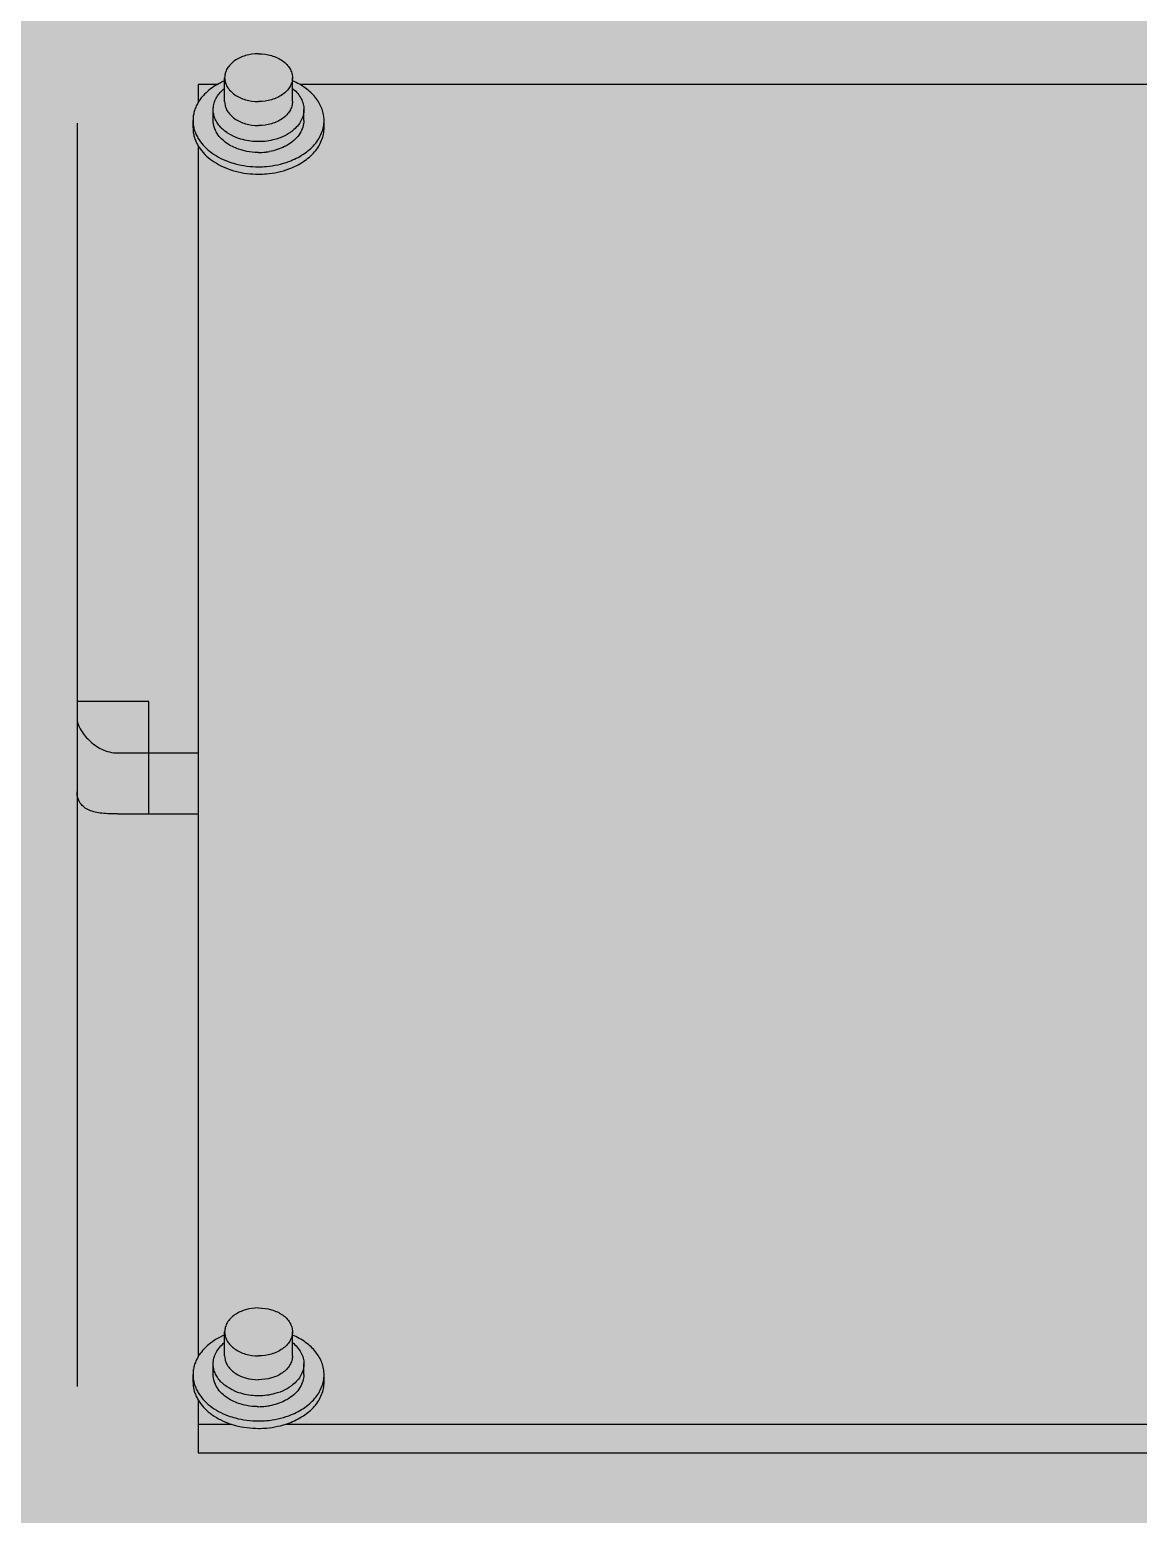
# Model space of a CAD drawing. Extents: x -18489 to 195597, y -1599 to 112111.
# Drawn here: x -14620.48 to -14603.04, y 2106.97 to 2130.33 of the extents above; entities that cross this region are included whole.
import ezdxf

# ---------------------------------------------------------------- set-up
doc = ezdxf.new("R2010")
doc.units = 0
doc.header["$LTSCALE"] = 100
for name, color, linetype in [('188K-SM-03-F10-MECH-EQ-Y2257103$0$0 Xref', 8, 'Continuous'), ('188K-SM-03-F10-MECH-EQ-Y2257103$0$M-EQU-FOUNDATION', 8, 'Continuous'), ('188K-SM-03-F10-MECH-EQ-Y2257103$0$Micron CUP L10 HVAC EQU$0$M-MECH-EQU', 136, 'Continuous'), ('188K-SM-03-F10-MECH-EQ-Y2257103$0$Micron CUP L10 HVAC EQU$0$M-PHASE1 AREA', 252, 'Continuous')]:
    doc.layers.add(name, color=color, linetype=linetype)

# ---------------------------------------------------------------- blocks, each defined once
blk = doc.blocks.new('188K-SM-03-F10-MECH-EQ-Y2257103$0$Micron CUP L10 HVAC EQU$0$A$C0c53ceb0')
at = {"layer": '188K-SM-03-F10-MECH-EQ-Y2257103$0$Micron CUP L10 HVAC EQU$0$M-PHASE1 AREA'}
for p, q in [((15256.23178, 12120.51174), (15253.19667, 12120.51174)), ((15253.19667, 12120.51174), (15253.19667, 12117.62526)), ((15257.38326, 12117.82049), (15257.38326, 12121.58823)), ((15268.04003, 12117.82049), (15268.04003, 12121.58823)), ((15409.24228, 12120.51174), (15269.19151, 12120.51174)), ((15255.58175, 12114.86013), (15255.58175, 12116.56458)), ((15269.84153, 12114.86013), (15269.84153, 12116.56458)), ((15234.16671, 12114.41434), (15234.16671, 11915.61578)), ((15252.40375, 12113.69392), (15252.40375, 12114.86013)), ((15273.01953, 12113.69392), (15273.01953, 12114.86013)), ((15253.19667, 12110.9288), (15253.19667, 11920.26753)), ((15245.45782, 12023.44911), (15234.16671, 12023.44911)), ((15245.45782, 12005.72941), (15245.45782, 12023.44911)), ((15240.51003, 12015.32976), (15253.19667, 12015.32976)), ((15240.51003, 12005.72955), (15253.19667, 12005.72955)), ((15257.38326, 11920.46276), (15257.38326, 11924.2305)), ((15268.04003, 11920.46276), (15268.04003, 11924.2305)), ((15255.58175, 11917.5024), (15255.58175, 11919.20685)), ((15269.84153, 11917.5024), (15269.84153, 11919.20685)), ((15252.40375, 11916.33619), (15252.40375, 11917.5024)), ((15273.01953, 11916.33619), (15273.01953, 11917.5024)), ((15253.19667, 11913.57107), (15253.19667, 11905.21239)), ((15253.19667, 11909.6978), (15258.46102, 11909.6978)), ((15266.96227, 11909.6978), (15410.70064, 11909.6978)), ((15253.19667, 11905.21239), (15576.70587, 11905.21239))]:
    blk.add_line(p, q, dxfattribs=at)
for centre, radius, start, end in [((15261.89483, 12110.5293), 11.4928, 113.1588691, 116.1903204), ((15261.01761, 12115.33503), 5.84634, 128.528757, 133.6162458), ((15264.26386, 12115.16578), 6.06708, 49.7708212, 51.4191546), ((15263.51735, 12110.50269), 11.52164, 64.948865, 66.842348), ((15260.78263, 12117.54479), 5.50374, 222.7749544, 226.8486984), ((15261.13143, 12117.92581), 6.02027, 226.9069085, 232.4938278), ((15264.18588, 12118.06039), 6.19155, 307.5258068, 308.9357053), ((15262.71288, 12119.84892), 10.03038, 269.9929258, 276.1678883), ((15262.72994, 12119.68053), 9.86114, 276.1744783, 277.1800614), ((15262.74707, 12119.5528), 9.73227, 277.1739976, 280.0449696), ((15260.78263, 11920.18706), 5.50374, 222.7749544, 226.8486984), ((15261.13143, 11920.56808), 6.02027, 226.9069085, 232.4938278), ((15264.18588, 11920.70266), 6.19155, 307.5258068, 308.9357053), ((15262.71288, 11922.49119), 10.03038, 269.9929258, 276.1678883), ((15262.72994, 11922.3228), 9.86114, 276.1744783, 277.1800614), ((15262.74707, 11922.19507), 9.73227, 277.1739976, 280.0449696)]:
    blk.add_arc(centre, radius, start, end, dxfattribs=at)
for points, knots in [([(15262.71164, 12125.35597), (15262.02526, 12125.35597), (15261.00163, 12125.21783), (15259.75605, 12124.75204), (15258.94412, 12124.2866), (15258.27314, 12123.71647), (15257.76921, 12123.06039), (15257.45506, 12122.34193), (15257.38327, 12121.83561), (15257.38327, 12121.58823)], [0, 0, 0, 0, 0.286788988, 0.423950674, 0.553971236, 0.675795026, 0.789521273, 0.896637404, 1, 1, 1, 1]), ([(15262.71164, 12125.35597), (15263.39802, 12125.35597), (15264.42165, 12125.21783), (15265.66723, 12124.75204), (15266.47916, 12124.2866), (15267.15015, 12123.71647), (15267.65407, 12123.06039), (15267.96822, 12122.34193), (15268.04001, 12121.83561), (15268.04001, 12121.58823)], [0, 0, 0, 0, 0.286788988, 0.423950674, 0.553971236, 0.675795026, 0.789521273, 0.896637404, 1, 1, 1, 1]), ([(15256.82243, 12120.84217), (15256.42737, 12120.6477), (15255.67662, 12120.22145), (15254.66846, 12119.4583), (15253.82275, 12118.59985), (15253.36873, 12117.95978), (15253.17754, 12117.63081)], [0, 0, 0, 0, 0.268332212, 0.524486576, 0.768135983, 1, 1, 1, 1]), ([(15257.38327, 12121.58823), (15257.38327, 12121.34085), (15257.45506, 12120.83454), (15257.76921, 12120.11608), (15258.27314, 12119.45999), (15258.94412, 12118.88986), (15259.75605, 12118.42443), (15261.00163, 12117.95863), (15262.02526, 12117.82049), (15262.71164, 12117.82049)], [0, 0, 0, 0, 0.103362596, 0.210478727, 0.324204974, 0.446028764, 0.576049326, 0.713211012, 1, 1, 1, 1]), ([(15268.04001, 12121.58823), (15268.04001, 12121.34085), (15267.96822, 12120.83454), (15267.65407, 12120.11608), (15267.15015, 12119.45999), (15266.47916, 12118.88986), (15265.66723, 12118.42443), (15264.42165, 12117.95863), (15263.39802, 12117.82049), (15262.71164, 12117.82049)], [0, 0, 0, 0, 0.103362596, 0.210478727, 0.324204974, 0.446028764, 0.576049326, 0.713211012, 1, 1, 1, 1]), ([(15273.01953, 12114.86013), (15273.01953, 12115.16017), (15272.96627, 12115.76598), (15272.72874, 12116.65652), (15272.33789, 12117.51819), (15271.8007, 12118.33739), (15271.12595, 12119.10226), (15270.03653, 12120.05297), (15269.07613, 12120.62253), (15268.39592, 12120.94049)], [0, 0, 0, 0, 0.11174478, 0.225149291, 0.341705381, 0.462607147, 0.588678042, 0.720351669, 1, 1, 1, 1]), ([(15253.17754, 12117.63081), (15253.05209, 12117.41496), (15252.8293, 12116.97329), (15252.58471, 12116.28072), (15252.4368, 12115.57409), (15252.40375, 12115.09716), (15252.40375, 12114.86013)], [0, 0, 0, 0, 0.257512723, 0.508724866, 0.755506666, 1, 1, 1, 1]), ([(15255.58177, 12116.56458), (15255.58177, 12116.83323), (15255.64417, 12117.37897), (15255.9204, 12118.16938), (15256.36992, 12118.91542), (15256.76532, 12119.35852), (15256.98466, 12119.56764)], [0, 0, 0, 0, 0.236860265, 0.479513031, 0.732801805, 1, 1, 1, 1]), ([(15257.38327, 12117.82049), (15257.38327, 12117.57311), (15257.45506, 12117.0668), (15257.76921, 12116.34834), (15258.27314, 12115.69225), (15258.94412, 12115.12212), (15259.75605, 12114.65669), (15261.00163, 12114.1909), (15262.02526, 12114.05276), (15262.71164, 12114.05276)], [0, 0, 0, 0, 0.103362596, 0.210478727, 0.324204974, 0.446028764, 0.576049326, 0.713211012, 1, 1, 1, 1]), ([(15268.04001, 12117.82049), (15268.04001, 12117.57311), (15267.96822, 12117.0668), (15267.65407, 12116.34834), (15267.15015, 12115.69225), (15266.47916, 12115.12212), (15265.66723, 12114.65669), (15264.42165, 12114.1909), (15263.39802, 12114.05276), (15262.71164, 12114.05276)], [0, 0, 0, 0, 0.103362596, 0.210478727, 0.324204974, 0.446028764, 0.576049326, 0.713211012, 1, 1, 1, 1]), ([(15268.18227, 12119.7978), (15268.43921, 12119.58041), (15268.90406, 12119.11482), (15269.43732, 12118.31398), (15269.76679, 12117.45517), (15269.84152, 12116.85781), (15269.84152, 12116.56458)], [0, 0, 0, 0, 0.269574381, 0.523491077, 0.765138928, 1, 1, 1, 1]), ([(15256.74274, 12113.80709), (15256.55952, 12114.00539), (15256.23037, 12114.42141), (15255.85956, 12115.10806), (15255.63281, 12115.82756), (15255.58177, 12116.32102), (15255.58177, 12116.56458)], [0, 0, 0, 0, 0.264767003, 0.517467871, 0.761153089, 1, 1, 1, 1]), ([(15269.84152, 12116.56458), (15269.84152, 12116.26173), (15269.76164, 12115.64406), (15269.41005, 12114.75882), (15268.8423, 12113.93753), (15268.34917, 12113.46424), (15268.07695, 12113.24428)], [0, 0, 0, 0, 0.234069694, 0.475329886, 0.729505668, 1, 1, 1, 1]), ([(15252.40375, 12114.86013), (15252.40375, 12114.62309), (15252.4368, 12114.14617), (15252.58471, 12113.43953), (15252.8293, 12112.74697), (15253.05209, 12112.30529), (15253.17754, 12112.08944)], [0, 0, 0, 0, 0.244493334, 0.491275134, 0.742487277, 1, 1, 1, 1]), ([(15252.40375, 12113.69392), (15252.40375, 12113.45689), (15252.4368, 12112.97996), (15252.58471, 12112.27333), (15252.8293, 12111.58076), (15253.05209, 12111.13909), (15253.17754, 12110.92324)], [0, 0, 0, 0, 0.244493334, 0.491275134, 0.742487277, 1, 1, 1, 1]), ([(15257.93812, 12111.11522), (15257.58192, 12111.34225), (15256.93228, 12111.84496), (15256.17001, 12112.76296), (15255.6916, 12113.78251), (15255.58177, 12114.5071), (15255.58177, 12114.86013)], [0, 0, 0, 0, 0.27510598, 0.530746196, 0.770079369, 1, 1, 1, 1]), ([(15259.32343, 12112.12863), (15259.15191, 12112.19413), (15258.49918, 12112.46813), (15257.88182, 12112.83061), (15257.46601, 12113.15)], [0, 0, 0, 0, 0.259357224, 1, 1, 1, 1]), ([(15267.95727, 12113.15), (15267.82202, 12113.04611), (15267.24306, 12112.63776), (15266.60193, 12112.32037), (15266.09986, 12112.12863)], [0, 0, 0, 0, 0.24089007, 1, 1, 1, 1]), ([(15267.48043, 12108.39828), (15268.27931, 12108.69307), (15269.41659, 12109.2511), (15270.7228, 12110.2378), (15271.53656, 12111.05003), (15272.18794, 12111.93481), (15272.664, 12112.87676), (15272.95428, 12113.85796), (15273.01953, 12114.52864), (15273.01953, 12114.86013)], [0, 0, 0, 0, 0.282453329, 0.415182561, 0.541745185, 0.662447936, 0.77810747, 0.890044774, 1, 1, 1, 1]), ([(15267.48043, 12107.23207), (15268.27931, 12107.52686), (15269.41659, 12108.0849), (15270.7228, 12109.0716), (15271.53656, 12109.88383), (15272.18794, 12110.76861), (15272.664, 12111.71056), (15272.95428, 12112.69175), (15273.01953, 12113.36243), (15273.01953, 12113.69392)], [0, 0, 0, 0, 0.282453329, 0.415182561, 0.541745185, 0.662447936, 0.77810747, 0.890044774, 1, 1, 1, 1]), ([(15269.84152, 12114.86013), (15269.84152, 12114.5071), (15269.73169, 12113.78251), (15269.25327, 12112.76296), (15268.491, 12111.84496), (15267.84137, 12111.34225), (15267.48516, 12111.11522)], [0, 0, 0, 0, 0.229920631, 0.469253804, 0.72489402, 1, 1, 1, 1]), ([(15253.17754, 12112.08944), (15253.41232, 12111.68547), (15253.99088, 12110.90444), (15255.09666, 12109.89282), (15256.42998, 12109.03447), (15257.42195, 12108.59049), (15257.94285, 12108.39828)], [0, 0, 0, 0, 0.228329103, 0.471045062, 0.728675928, 1, 1, 1, 1]), ([(15253.17754, 12110.92324), (15253.41232, 12110.51926), (15253.99088, 12109.73823), (15255.09666, 12108.72661), (15256.42998, 12107.86826), (15257.42195, 12107.42429), (15257.94285, 12107.23207)], [0, 0, 0, 0, 0.228329103, 0.471045062, 0.728675928, 1, 1, 1, 1]), ([(15260.47811, 12110.0723), (15260.24614, 12110.1264), (15259.36115, 12110.36872), (15258.51108, 12110.75005), (15257.93812, 12111.11522)], [0, 0, 0, 0, 0.25958004, 1, 1, 1, 1]), ([(15262.71164, 12111.52299), (15262.41792, 12111.52299), (15261.26803, 12111.57311), (15260.1241, 12111.82286), (15259.32343, 12112.12863)], [0, 0, 0, 0, 0.255236185, 1, 1, 1, 1]), ([(15266.09986, 12112.12863), (15265.83754, 12112.02846), (15264.7423, 12111.67163), (15263.58175, 12111.52299), (15262.71164, 12111.52299)], [0, 0, 0, 0, 0.243974103, 1, 1, 1, 1]), ([(15267.48516, 12111.11522), (15267.26577, 12110.9754), (15266.31628, 12110.44311), (15265.25877, 12110.11398), (15264.44458, 12109.96972)], [0, 0, 0, 0, 0.239330495, 1, 1, 1, 1]), ([(15257.94285, 12108.39828), (15258.31371, 12108.26143), (15259.85813, 12107.77451), (15261.48888, 12107.57135), (15262.71164, 12107.57135)], [0, 0, 0, 0, 0.244303598, 1, 1, 1, 1]), ([(15262.71164, 12109.81854), (15262.52253, 12109.81854), (15261.7725, 12109.83967), (15261.02454, 12109.94484), (15260.47811, 12110.0723)], [0, 0, 0, 0, 0.252084477, 1, 1, 1, 1]), ([(15262.71164, 12107.57135), (15263.12415, 12107.57135), (15264.74091, 12107.63979), (15266.34955, 12107.98097), (15267.48043, 12108.39828)], [0, 0, 0, 0, 0.254957247, 1, 1, 1, 1]), ([(15257.94285, 12107.23207), (15258.31371, 12107.09522), (15259.85813, 12106.6083), (15261.48888, 12106.40514), (15262.71164, 12106.40514)], [0, 0, 0, 0, 0.244303598, 1, 1, 1, 1]), ([(15262.71164, 12106.40514), (15263.12415, 12106.40514), (15264.74091, 12106.47359), (15266.34955, 12106.81476), (15267.48043, 12107.23207)], [0, 0, 0, 0, 0.254957247, 1, 1, 1, 1]), ([(15234.16671, 12020.79978), (15234.16671, 12020.21662), (15234.66239, 12018.90399), (15236.0167, 12017.20428), (15237.99995, 12015.75483), (15239.67284, 12015.32976), (15240.51003, 12015.32976)], [0, 0, 0, 0, 0.194431003, 0.446315186, 0.720873, 1, 1, 1, 1]), ([(15240.51003, 12005.72955), (15239.69423, 12005.72955), (15238.18648, 12005.78158), (15236.10218, 12006.15004), (15234.45259, 12007.32201), (15234.16671, 12008.60643), (15234.16671, 12009.23033)], [0, 0, 0, 0, 0.300006288, 0.55471551, 0.770561951, 1, 1, 1, 1]), ([(15262.71164, 11927.99824), (15262.02526, 11927.99824), (15261.00163, 11927.8601), (15259.75605, 11927.39431), (15258.94412, 11926.92887), (15258.27314, 11926.35874), (15257.76921, 11925.70266), (15257.45506, 11924.9842), (15257.38327, 11924.47788), (15257.38327, 11924.2305)], [0, 0, 0, 0, 0.286788988, 0.423950674, 0.553971236, 0.675795026, 0.789521273, 0.896637404, 1, 1, 1, 1]), ([(15262.71164, 11927.99824), (15263.39802, 11927.99824), (15264.42165, 11927.8601), (15265.66723, 11927.39431), (15266.47916, 11926.92887), (15267.15015, 11926.35874), (15267.65407, 11925.70266), (15267.96822, 11924.9842), (15268.04001, 11924.47788), (15268.04001, 11924.2305)], [0, 0, 0, 0, 0.286788988, 0.423950674, 0.553971236, 0.675795026, 0.789521273, 0.896637404, 1, 1, 1, 1]), ([(15257.37491, 11923.73826), (15256.91749, 11923.54253), (15256.04762, 11923.10331), (15254.87953, 11922.28822), (15253.90607, 11921.35069), (15253.39059, 11920.63967), (15253.17754, 11920.27308)], [0, 0, 0, 0, 0.269931631, 0.526826294, 0.769963352, 1, 1, 1, 1]), ([(15257.38327, 11924.2305), (15257.38327, 11923.98312), (15257.45506, 11923.47681), (15257.76921, 11922.75835), (15258.27314, 11922.10226), (15258.94412, 11921.53213), (15259.75605, 11921.0667), (15261.00163, 11920.6009), (15262.02526, 11920.46276), (15262.71164, 11920.46276)], [0, 0, 0, 0, 0.103362596, 0.210478727, 0.324204974, 0.446028764, 0.576049326, 0.713211012, 1, 1, 1, 1]), ([(15268.04001, 11924.2305), (15268.04001, 11923.98312), (15267.96822, 11923.47681), (15267.65407, 11922.75835), (15267.15015, 11922.10226), (15266.47916, 11921.53213), (15265.66723, 11921.0667), (15264.42165, 11920.6009), (15263.39802, 11920.46276), (15262.71164, 11920.46276)], [0, 0, 0, 0, 0.103362596, 0.210478727, 0.324204974, 0.446028764, 0.576049326, 0.713211012, 1, 1, 1, 1]), ([(15273.01953, 11917.5024), (15273.01953, 11917.8146), (15272.96178, 11918.44547), (15272.70449, 11919.37117), (15272.28162, 11920.26425), (15271.70141, 11921.1095), (15270.9741, 11921.89377), (15269.80228, 11922.86049), (15268.77422, 11923.42768), (15268.04837, 11923.73826)], [0, 0, 0, 0, 0.111041272, 0.223864441, 0.340057107, 0.460865279, 0.587115231, 0.719198405, 1, 1, 1, 1]), ([(15255.58177, 11919.20685), (15255.58177, 11919.51236), (15255.6631, 11920.13564), (15256.02091, 11921.02814), (15256.59835, 11921.85498), (15257.09939, 11922.33027), (15257.37588, 11922.55087)], [0, 0, 0, 0, 0.233850718, 0.475004706, 0.729253262, 1, 1, 1, 1]), ([(15268.04741, 11922.55087), (15268.3239, 11922.33027), (15268.82493, 11921.85498), (15269.40237, 11921.02814), (15269.76019, 11920.13564), (15269.84152, 11919.51236), (15269.84152, 11919.20685)], [0, 0, 0, 0, 0.270746738, 0.524995294, 0.766149282, 1, 1, 1, 1]), ([(15253.17754, 11920.27308), (15253.05209, 11920.05723), (15252.8293, 11919.61556), (15252.58471, 11918.92299), (15252.4368, 11918.21636), (15252.40375, 11917.73943), (15252.40375, 11917.5024)], [0, 0, 0, 0, 0.257512723, 0.508724866, 0.755506666, 1, 1, 1, 1]), ([(15256.74274, 11916.44936), (15256.55952, 11916.64766), (15256.23037, 11917.06368), (15255.85956, 11917.75033), (15255.63281, 11918.46983), (15255.58177, 11918.96329), (15255.58177, 11919.20685)], [0, 0, 0, 0, 0.264767003, 0.517467871, 0.761153089, 1, 1, 1, 1]), ([(15257.38327, 11920.46276), (15257.38327, 11920.21538), (15257.45506, 11919.70907), (15257.76921, 11918.99061), (15258.27314, 11918.33452), (15258.94412, 11917.76439), (15259.75605, 11917.29896), (15261.00163, 11916.83317), (15262.02526, 11916.69503), (15262.71164, 11916.69503)], [0, 0, 0, 0, 0.103362596, 0.210478727, 0.324204974, 0.446028764, 0.576049326, 0.713211012, 1, 1, 1, 1]), ([(15268.04001, 11920.46276), (15268.04001, 11920.21538), (15267.96822, 11919.70907), (15267.65407, 11918.99061), (15267.15015, 11918.33452), (15266.47916, 11917.76439), (15265.66723, 11917.29896), (15264.42165, 11916.83317), (15263.39802, 11916.69503), (15262.71164, 11916.69503)], [0, 0, 0, 0, 0.103362596, 0.210478727, 0.324204974, 0.446028764, 0.576049326, 0.713211012, 1, 1, 1, 1]), ([(15269.84152, 11919.20685), (15269.84152, 11918.904), (15269.76164, 11918.28633), (15269.41005, 11917.40109), (15268.8423, 11916.5798), (15268.34917, 11916.10651), (15268.07695, 11915.88655)], [0, 0, 0, 0, 0.234069694, 0.475329886, 0.729505668, 1, 1, 1, 1]), ([(15252.40375, 11917.5024), (15252.40375, 11917.26536), (15252.4368, 11916.78844), (15252.58471, 11916.0818), (15252.8293, 11915.38924), (15253.05209, 11914.94756), (15253.17754, 11914.73171)], [0, 0, 0, 0, 0.244493334, 0.491275134, 0.742487277, 1, 1, 1, 1]), ([(15257.93812, 11913.75749), (15257.58192, 11913.98452), (15256.93228, 11914.48723), (15256.17001, 11915.40523), (15255.6916, 11916.42478), (15255.58177, 11917.14938), (15255.58177, 11917.5024)], [0, 0, 0, 0, 0.27510598, 0.530746196, 0.770079369, 1, 1, 1, 1]), ([(15267.48043, 11911.04055), (15268.27931, 11911.33534), (15269.41659, 11911.89337), (15270.7228, 11912.88007), (15271.53656, 11913.6923), (15272.18794, 11914.57708), (15272.664, 11915.51903), (15272.95428, 11916.50023), (15273.01953, 11917.17091), (15273.01953, 11917.5024)], [0, 0, 0, 0, 0.282453329, 0.415182561, 0.541745185, 0.662447936, 0.77810747, 0.890044774, 1, 1, 1, 1]), ([(15269.84152, 11917.5024), (15269.84152, 11917.14938), (15269.73169, 11916.42478), (15269.25327, 11915.40523), (15268.491, 11914.48723), (15267.84137, 11913.98452), (15267.48516, 11913.75749)], [0, 0, 0, 0, 0.229920631, 0.469253804, 0.72489402, 1, 1, 1, 1]), ([(15252.40375, 11916.33619), (15252.40375, 11916.09916), (15252.4368, 11915.62223), (15252.58471, 11914.9156), (15252.8293, 11914.22303), (15253.05209, 11913.78136), (15253.17754, 11913.56551)], [0, 0, 0, 0, 0.244493334, 0.491275134, 0.742487277, 1, 1, 1, 1]), ([(15253.17754, 11914.73171), (15253.41232, 11914.32774), (15253.99088, 11913.54671), (15255.09666, 11912.53509), (15256.42998, 11911.67674), (15257.42195, 11911.23276), (15257.94285, 11911.04055)], [0, 0, 0, 0, 0.228329103, 0.471045062, 0.728675928, 1, 1, 1, 1]), ([(15259.32343, 11914.7709), (15259.15191, 11914.8364), (15258.49918, 11915.1104), (15257.88182, 11915.47288), (15257.46601, 11915.79227)], [0, 0, 0, 0, 0.259357224, 1, 1, 1, 1]), ([(15262.71164, 11914.16526), (15262.41792, 11914.16526), (15261.26803, 11914.21538), (15260.1241, 11914.46513), (15259.32343, 11914.7709)], [0, 0, 0, 0, 0.255236185, 1, 1, 1, 1]), ([(15266.09986, 11914.7709), (15265.83754, 11914.67073), (15264.7423, 11914.3139), (15263.58175, 11914.16526), (15262.71164, 11914.16526)], [0, 0, 0, 0, 0.243974103, 1, 1, 1, 1]), ([(15267.95727, 11915.79227), (15267.82202, 11915.68838), (15267.24306, 11915.28003), (15266.60193, 11914.96264), (15266.09986, 11914.7709)], [0, 0, 0, 0, 0.24089007, 1, 1, 1, 1]), ([(15267.48043, 11909.87434), (15268.27931, 11910.16913), (15269.41659, 11910.72717), (15270.7228, 11911.71387), (15271.53656, 11912.5261), (15272.18794, 11913.41088), (15272.664, 11914.35283), (15272.95428, 11915.33402), (15273.01953, 11916.0047), (15273.01953, 11916.33619)], [0, 0, 0, 0, 0.282453329, 0.415182561, 0.541745185, 0.662447936, 0.77810747, 0.890044774, 1, 1, 1, 1]), ([(15253.17754, 11913.56551), (15253.41232, 11913.16153), (15253.99088, 11912.3805), (15255.09666, 11911.36888), (15256.42998, 11910.51053), (15257.42195, 11910.06656), (15257.94285, 11909.87434)], [0, 0, 0, 0, 0.228329103, 0.471045062, 0.728675928, 1, 1, 1, 1]), ([(15260.47811, 11912.71457), (15260.24614, 11912.76867), (15259.36115, 11913.01099), (15258.51108, 11913.39232), (15257.93812, 11913.75749)], [0, 0, 0, 0, 0.25958004, 1, 1, 1, 1]), ([(15262.71164, 11912.46081), (15262.52253, 11912.46081), (15261.7725, 11912.48194), (15261.02454, 11912.58711), (15260.47811, 11912.71457)], [0, 0, 0, 0, 0.252084477, 1, 1, 1, 1]), ([(15267.48516, 11913.75749), (15267.26577, 11913.61767), (15266.31628, 11913.08538), (15265.25877, 11912.75625), (15264.44458, 11912.61199)], [0, 0, 0, 0, 0.239330495, 1, 1, 1, 1]), ([(15257.94285, 11911.04055), (15258.31371, 11910.9037), (15259.85813, 11910.41678), (15261.48888, 11910.21362), (15262.71164, 11910.21362)], [0, 0, 0, 0, 0.244303598, 1, 1, 1, 1]), ([(15257.94285, 11909.87434), (15258.31371, 11909.73749), (15259.85813, 11909.25057), (15261.48888, 11909.04741), (15262.71164, 11909.04741)], [0, 0, 0, 0, 0.244303598, 1, 1, 1, 1]), ([(15262.71164, 11910.21362), (15263.12415, 11910.21362), (15264.74091, 11910.28206), (15266.34955, 11910.62324), (15267.48043, 11911.04055)], [0, 0, 0, 0, 0.254957247, 1, 1, 1, 1]), ([(15262.71164, 11909.04741), (15263.12415, 11909.04741), (15264.74091, 11909.11586), (15266.34955, 11909.45703), (15267.48043, 11909.87434)], [0, 0, 0, 0, 0.254957247, 1, 1, 1, 1])]:
    blk.add_open_spline(points, degree=3, knots=knots, dxfattribs=at)
blk = doc.blocks.new('188K-SM-03-F10-MECH-EQ-Y2257103$0$Micron CUP L10 HVAC EQU')
at = {"layer": '188K-SM-03-F10-MECH-EQ-Y2257103$0$Micron CUP L10 HVAC EQU$0$M-MECH-EQU'}
blk.add_blockref('188K-SM-03-F10-MECH-EQ-Y2257103$0$Micron CUP L10 HVAC EQU$0$A$C0c53ceb0', (-206166.7, 2082.18), dxfattribs=at)
blk = doc.blocks.new('188K-SM-03-F10-MECH-EQ-Y2257103')
at = {"layer": '188K-SM-03-F10-MECH-EQ-Y2257103$0$M-EQU-FOUNDATION'}
h = blk.add_hatch(dxfattribs=at)
h.set_pattern_fill('AR-CONC', color=256, scale=0.1)
h.set_pattern_definition([(50, (4473.521, 709.199), (18.218467, -1.593909), [1.905, -20.955]), (355, (4473.521, 709.2), (-3.524342, 19.105685), [1.524, -16.764058]), (100.45144, (4475.04, 709.066), (14.694125, 17.511775), [1.619001, -17.809024]), (46.1842, (4473.521, 714.28), (27.107904, -4.204233), [2.8575, -31.4325]), (96.63556, (4475.78, 713.93), (23.740413, 24.742612), [2.428502, -26.71356]), (351.18415, (4473.52, 714.28), (23.740413, 24.742612), [2.285997, -25.145973]), (21, (4476.061, 713.009), (15.161439, -10.22652), [1.905, -20.955]), (326, (4476.061, 713.01), (6.180203, 18.418797), [1.524, -16.764]), (71.45144, (4477.325, 712.157), (21.341642, 8.192277), [1.619001, -17.808994]), (37.5, (4473.5214, 709.199), (0.3088603, 8.4555039), [0, -16.5608, 0, -17.018, 0, -16.8275]), (7.5, (4473.521, 709.199), (6.6819663, 10.0180575), [0, -9.7028, 0, -16.1798, 0, -6.4135]), (327.5, (4467.857, 709.199), (13.5590595, -0.5728744), [0, -6.35, 0, -19.812, 0, -26.289]), (317.5, (4465.317, 709.199), (14.812918, 2.542649), [0, -8.255, 0, -13.1572, 0, -18.669])])
h.paths.add_polyline_path([(-14928.149, 5602.459), (-14278.149, 5602.459), (-14278.149, 1902.459), (-14928.149, 1902.459)], flags=16)
h.paths.add_polyline_path([(-14933.149, 5607.459), (-14273.149, 5607.459), (-14273.149, 1897.459), (-14933.149, 1897.459)])
h = blk.add_hatch(dxfattribs=at)
h.set_pattern_fill('AR-CONC', color=256, scale=0.3)
h.set_pattern_definition([(50, (4473.52, 709.2), (54.6554, -4.78173), [5.715, -62.865]), (355, (4473.52, 709.2), (-10.57303, 57.31705), [4.572, -50.29218]), (100.45144, (4478.076, 708.8), (44.08237, 52.53533), [4.857, -53.42707]), (46.1842, (4473.52, 724.44), (81.32371, -12.6127), [8.5725, -94.2975]), (96.63556, (4480.3, 723.39), (71.22124, 74.22784), [7.2855, -80.14068]), (351.18415, (4473.52, 724.44), (71.22124, 74.22784), [6.858, -75.43792]), (21, (4481.14, 720.63), (45.48432, -30.67956), [5.715, -62.865]), (326, (4481.14, 720.63), (18.54061, 55.25639), [4.572, -50.292]), (71.45144, (4484.93, 718.07), (64.02493, 24.57683), [4.857, -53.42698]), (37.5, (4473.521, 709.2), (0.926581, 25.366512), [0, -49.6824, 0, -51.054, 0, -50.4825]), (7.5, (4473.52, 709.2), (20.0459, 30.054172), [0, -29.1084, 0, -48.5394, 0, -19.2405]), (327.5, (4456.529, 709.2), (40.677179, -1.718623), [0, -19.05, 0, -59.436, 0, -78.867]), (317.5, (4448.91, 709.2), (44.438754, 7.62795), [0, -24.765, 0, -39.4716, 0, -56.007])])
h.paths.add_polyline_path([(-14918.149, 5592.459), (-14288.149, 5592.459), (-14288.149, 1912.459), (-14918.149, 1912.459)])
at = {"layer": '188K-SM-03-F10-MECH-EQ-Y2257103$0$0 Xref', "xscale": 0.1, "yscale": 0.1, "zscale": 0.1}
blk.add_blockref('188K-SM-03-F10-MECH-EQ-Y2257103$0$Micron CUP L10 HVAC EQU', (4473.521, 709.199), dxfattribs=at)

msp = doc.modelspace()

# ---------------------------------------------------------------- block references
msp.add_blockref('188K-SM-03-F10-MECH-EQ-Y2257103', (0, 0))

doc.saveas('drawing.dxf')
